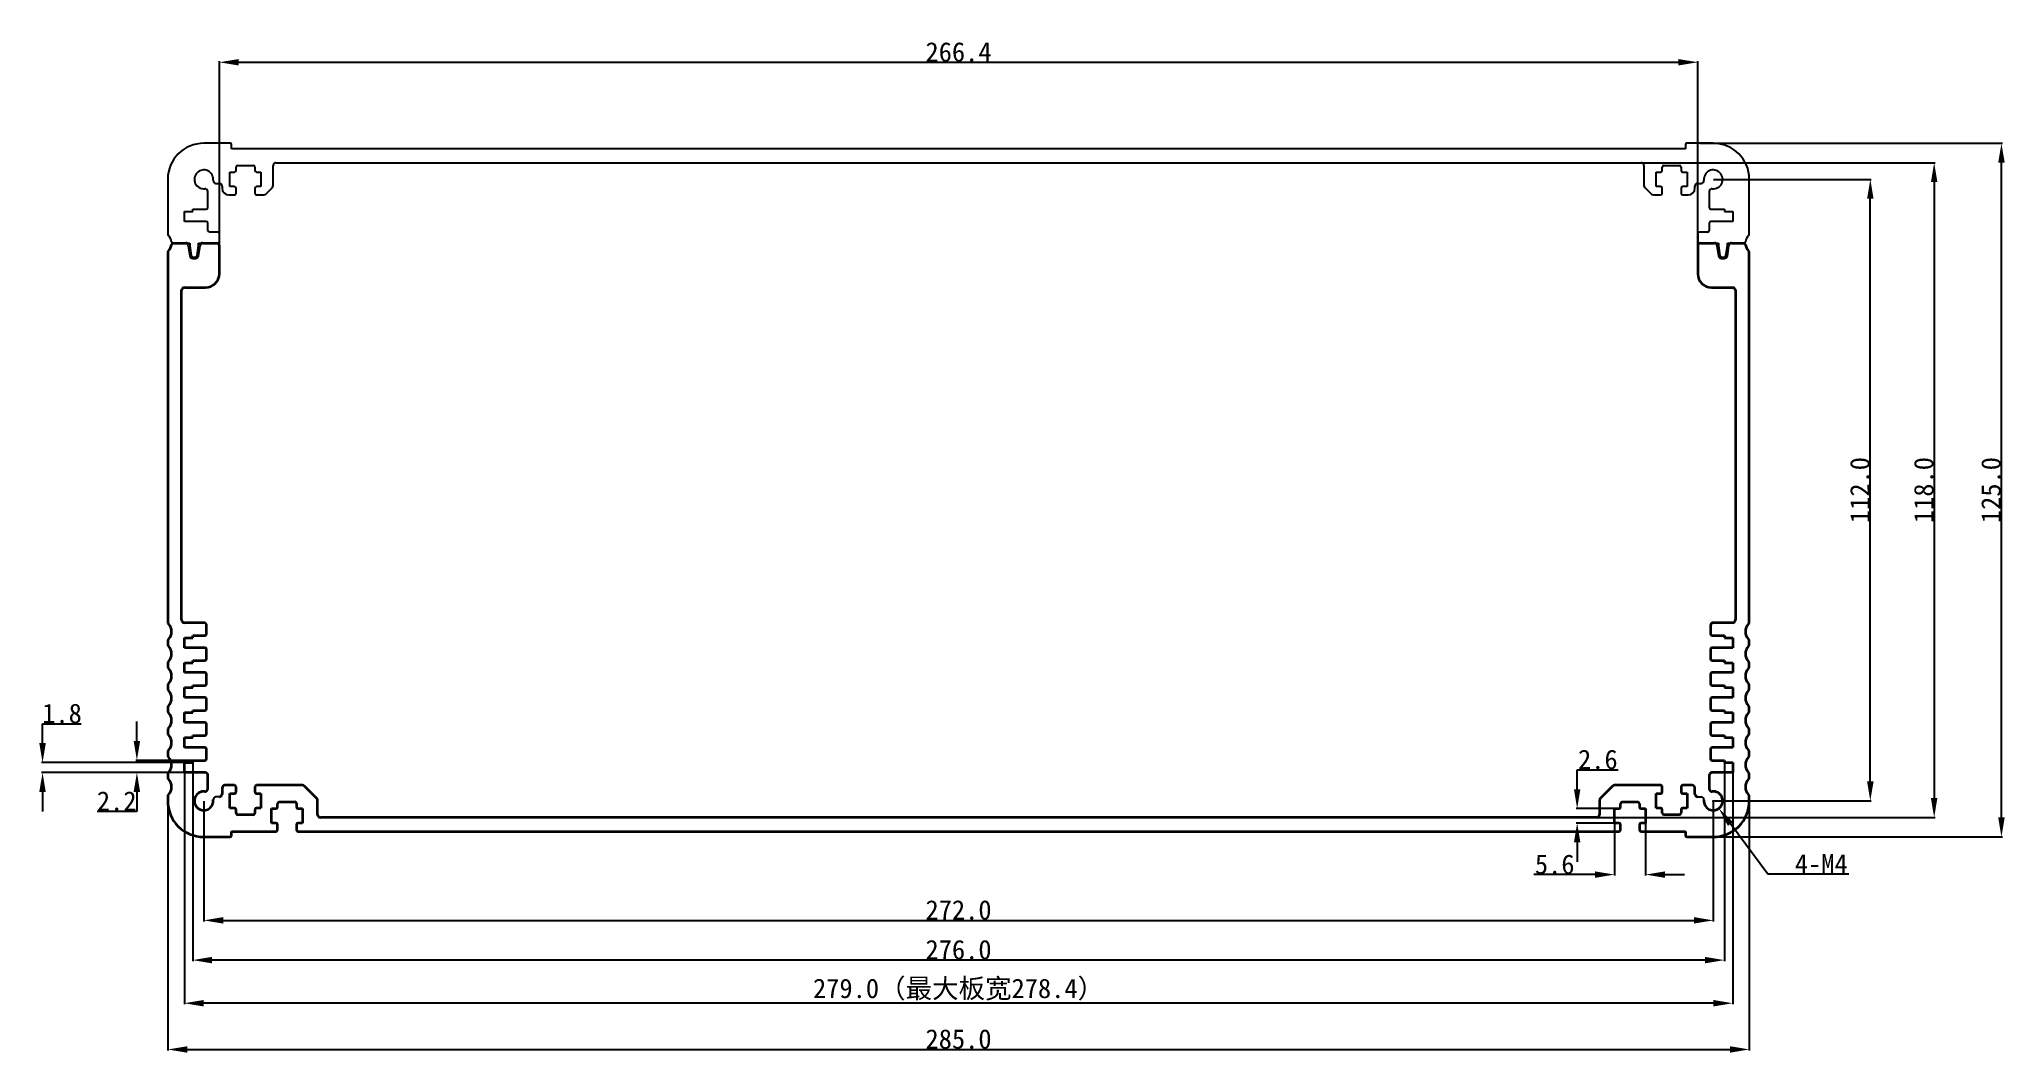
# Model space of a CAD drawing. Header units: inches. Extents: x -23 to 331, y -39 to 144.
import ezdxf

# ---------------------------------------------------------------- set-up
doc = ezdxf.new("R2010")
doc.units = ezdxf.units.IN
doc.header["$MEASUREMENT"] = 0
doc.layers.add('1', color=30, linetype='Continuous')
doc.layers.add('Visible (ISO)', color=7, linetype='Continuous', lineweight=35)
doc.styles.get("Standard").update_dxf_attribs({"font": 'simhei.ttf'})
doc.dimstyles.get("Standard").update_dxf_attribs({"dimtxt": 3.5, "dimasz": 3.5, "dimexe": 0.18, "dimexo": 0.0625, "dimgap": 0.09, "dimtad": 1, "dimtoh": 1, "dimdec": 1, "dimzin": 0, "dimdsep": 46, "dimtxsty": 'Standard', "dimcen": 0.09, "dimclrt": 256, "dimadec": 0, "dimazin": 0, "dimtfac": 1, "dimtdec": 1, "dimtofl": 0, "dimtmove": 0, "dimatfit": 3, "dimfxl": 1, "dimtolj": 1, "dimtzin": 0, "dimarcsym": 0})

# ---------------------------------------------------------------- blocks, each defined once
blk = doc.blocks.new('*D1')
at = {"color": 0, "lineweight": -2}
for p, q in [((0, 6.82), (0, -38.48)), ((285, 6.44), (285, -38.48)), ((3.5, -38.3), (281.5, -38.3))]:
    blk.add_line(p, q, dxfattribs=at)
at = {"color": 0}
for points in [[(3.5, -37.72), (3.5, -38.88), (0, -38.3)], [(281.5, -37.72), (281.5, -38.88), (285, -38.3)]]:
    blk.add_solid(points, dxfattribs=at)
at = {"layer": 'Defpoints', "color": 0}
for p in [(0, 6.88), (285, 6.5), (285, -38.3)]:
    blk.add_point(p, dxfattribs=at)
at = {"insert": (142.5, -36.44), "char_height": 3.5, "attachment_point": 5}
blk.add_mtext('\\A1;285.0', dxfattribs=at)
blk = doc.blocks.new('*D2')
at = {"color": 0, "lineweight": -2}
for p, q in [((276.16, 125), (330.61, 125)), ((330.43, 3.5), (330.43, 121.5)), ((276.21, 0), (330.61, 0))]:
    blk.add_line(p, q, dxfattribs=at)
at = {"color": 0}
for points in [[(329.85, 121.5), (331.02, 121.5), (330.43, 125)], [(329.85, 3.5), (331.02, 3.5), (330.43, 0)]]:
    blk.add_solid(points, dxfattribs=at)
at = {"layer": 'Defpoints', "color": 0}
for p in [(276.1, 125), (330.43, 125), (276.15, 0)]:
    blk.add_point(p, dxfattribs=at)
at = {"insert": (328.57, 62.5), "char_height": 3.5, "attachment_point": 5, "rotation": 90}
blk.add_mtext('\\A1;125.0', dxfattribs=at)
blk = doc.blocks.new('*D3')
at = {"color": 0, "lineweight": -2}
for p, q in [((9.3, 104.06), (9.3, 139.78)), ((12.8, 139.6), (272.2, 139.6)), ((275.7, 103.21), (275.7, 139.78))]:
    blk.add_line(p, q, dxfattribs=at)
at = {"color": 0}
for points in [[(12.8, 140.18), (12.8, 139.01), (9.3, 139.6)], [(272.2, 140.18), (272.2, 139.01), (275.7, 139.6)]]:
    blk.add_solid(points, dxfattribs=at)
at = {"layer": 'Defpoints', "color": 0}
for p in [(275.7, 139.6), (9.3, 104), (275.7, 103.15)]:
    blk.add_point(p, dxfattribs=at)
at = {"insert": (142.5, 141.44), "char_height": 3.5, "attachment_point": 5}
blk.add_mtext('\\A1;266.4', dxfattribs=at)
blk = doc.blocks.new('*D4')
at = {"color": 0, "lineweight": -2}
for p, q in [((195.56, 121.5), (318.49, 121.5)), ((318.31, 118), (318.31, 7)), ((194.23, 3.5), (318.49, 3.5))]:
    blk.add_line(p, q, dxfattribs=at)
at = {"color": 0}
for points in [[(317.72, 118), (318.89, 118), (318.31, 121.5)], [(317.72, 7), (318.89, 7), (318.31, 3.5)]]:
    blk.add_solid(points, dxfattribs=at)
at = {"layer": 'Defpoints', "color": 0}
for p in [(195.5, 121.5), (194.17, 3.5), (318.31, 3.5)]:
    blk.add_point(p, dxfattribs=at)
at = {"insert": (316.45, 62.5), "char_height": 3.5, "attachment_point": 5, "rotation": 90}
blk.add_mtext('\\A1;118.0', dxfattribs=at)
blk = doc.blocks.new('*D5')
at = {"layer": '1', "color": 0, "lineweight": -2}
for p, q in [((3, 11.54), (3, -30.15)), ((282, 11.54), (282, -30.15)), ((278.5, -29.97), (6.5, -29.97))]:
    blk.add_line(p, q, dxfattribs=at)
at = {"layer": '1', "color": 0}
for points in [[(6.5, -29.38), (6.5, -30.55), (3, -29.97)], [(278.5, -29.38), (278.5, -30.55), (282, -29.97)]]:
    blk.add_solid(points, dxfattribs=at)
at = {"layer": 'Defpoints', "color": 0}
for p in [(3, 11.6), (282, 11.6), (3, -29.97)]:
    blk.add_point(p, dxfattribs=at)
at = {"layer": '1', "insert": (142.5, -27.52), "char_height": 3.5, "attachment_point": 5}
blk.add_mtext('\\A1;279.0（最大板宽278.4）', dxfattribs=at)
blk = doc.blocks.new('*D6')
at = {"color": 0, "lineweight": -2}
for p, q in [((4.5, 13.54), (4.5, -22.38)), ((280.5, 13.74), (280.5, -22.38)), ((277, -22.2), (8, -22.2))]:
    blk.add_line(p, q, dxfattribs=at)
at = {"color": 0}
for points in [[(8, -21.62), (8, -22.78), (4.5, -22.2)], [(277, -21.62), (277, -22.78), (280.5, -22.2)]]:
    blk.add_solid(points, dxfattribs=at)
at = {"layer": 'Defpoints', "color": 0}
for p in [(4.5, 13.6), (280.5, 13.8), (4.5, -22.2)]:
    blk.add_point(p, dxfattribs=at)
at = {"insert": (142.5, -20.34), "char_height": 3.5, "attachment_point": 5}
blk.add_mtext('\\A1;276.0', dxfattribs=at)
blk = doc.blocks.new('*D7')
at = {"color": 0, "lineweight": -2}
for p, q in [((-22.56, 16.9), (-22.56, 20.4)), ((-22.56, 20.4), (-15.63, 20.4)), ((2.94, 13.4), (-22.74, 13.4)), ((2.94, 11.6), (-22.74, 11.6)), ((-22.56, 8.1), (-22.56, 4.6))]:
    blk.add_line(p, q, dxfattribs=at)
at = {"color": 0}
for points in [[(-23.15, 16.9), (-21.98, 16.9), (-22.56, 13.4)], [(-23.15, 8.1), (-21.98, 8.1), (-22.56, 11.6)]]:
    blk.add_solid(points, dxfattribs=at)
at = {"layer": 'Defpoints', "color": 0}
for p in [(-22.56, 13.4), (3, 13.4), (3, 11.6)]:
    blk.add_point(p, dxfattribs=at)
at = {"insert": (-19.05, 22.24), "char_height": 3.5, "attachment_point": 5}
blk.add_mtext('\\A1;1.8', dxfattribs=at)
blk = doc.blocks.new('*D8')
at = {"color": 0, "lineweight": -2}
for p, q in [((-5.56, 17.3), (-5.56, 20.8)), ((4.44, 13.8), (-5.74, 13.8)), ((2.94, 11.6), (-5.74, 11.6)), ((-5.56, 8.1), (-5.56, 4.6)), ((-5.56, 4.6), (-12.75, 4.6))]:
    blk.add_line(p, q, dxfattribs=at)
at = {"color": 0}
for points in [[(-6.15, 17.3), (-4.98, 17.3), (-5.56, 13.8)], [(-6.15, 8.1), (-4.98, 8.1), (-5.56, 11.6)]]:
    blk.add_solid(points, dxfattribs=at)
at = {"layer": 'Defpoints', "color": 0}
for p in [(-5.56, 11.6), (3, 11.6), (4.5, 13.8)]:
    blk.add_point(p, dxfattribs=at)
at = {"insert": (-9.2, 6.44), "char_height": 3.5, "attachment_point": 5}
blk.add_mtext('\\A1;2.2', dxfattribs=at)
blk = doc.blocks.new('*D9')
at = {"color": 0, "lineweight": -2}
for p, q in [((253.98, 8.6), (253.98, 12.1)), ((253.98, 12.1), (261.34, 12.1)), ((260.64, 5.1), (253.8, 5.1)), ((260.64, 2.5), (253.8, 2.5)), ((253.98, -1), (253.98, -4.5))]:
    blk.add_line(p, q, dxfattribs=at)
at = {"color": 0}
for points in [[(253.39, 8.6), (254.56, 8.6), (253.98, 5.1)], [(253.39, -1), (254.56, -1), (253.98, 2.5)]]:
    blk.add_solid(points, dxfattribs=at)
at = {"layer": 'Defpoints', "color": 0}
for p in [(253.98, 5.1), (260.7, 5.1), (260.7, 2.5)]:
    blk.add_point(p, dxfattribs=at)
at = {"insert": (257.7, 13.94), "char_height": 3.5, "attachment_point": 5}
blk.add_mtext('\\A1;2.6', dxfattribs=at)
blk = doc.blocks.new('*D10')
at = {"color": 0, "lineweight": -2}
for p, q in [((260.7, 2.44), (260.7, -6.97)), ((266.3, 2.44), (266.3, -6.97)), ((257.2, -6.79), (246.17, -6.79)), ((269.8, -6.79), (273.3, -6.79))]:
    blk.add_line(p, q, dxfattribs=at)
at = {"color": 0}
for points in [[(257.2, -6.21), (257.2, -7.37), (260.7, -6.79)], [(269.8, -6.21), (269.8, -7.37), (266.3, -6.79)]]:
    blk.add_solid(points, dxfattribs=at)
at = {"layer": 'Defpoints', "color": 0}
for p in [(260.7, 2.5), (266.3, 2.5), (260.7, -6.79)]:
    blk.add_point(p, dxfattribs=at)
at = {"insert": (249.93, -4.95), "char_height": 3.5, "attachment_point": 5}
blk.add_mtext('\\A1;5.6', dxfattribs=at)
blk = doc.blocks.new('*D11')
at = {"color": 0, "lineweight": -2}
for p, q in [((278.41, 6.5), (278.59, 6.5)), ((278.5, 6.41), (278.5, 6.59)), ((288.31, -6.69), (281.6, 2.33)), ((302.92, -6.69), (288.31, -6.69))]:
    blk.add_line(p, q, dxfattribs=at)
at = {"color": 0}
blk.add_solid([(282.07, 2.68), (281.14, 1.98), (279.51, 5.14)], dxfattribs=at)
at = {"layer": 'Defpoints', "color": 0}
for p in [(278.5, 6.5), (279.51, 5.14)]:
    blk.add_point(p, dxfattribs=at)
at = {"insert": (297.97, -4.85), "char_height": 3.5, "attachment_point": 5}
blk.add_mtext('\\A1;4-M4', dxfattribs=at)
blk = doc.blocks.new('*D12')
at = {"color": 0, "lineweight": -2}
for p, q in [((6.5, 6.44), (6.5, -15.22)), ((278.5, 6.44), (278.5, -15.22)), ((10, -15.04), (275, -15.04))]:
    blk.add_line(p, q, dxfattribs=at)
at = {"color": 0}
for points in [[(10, -14.45), (10, -15.62), (6.5, -15.04)], [(275, -14.45), (275, -15.62), (278.5, -15.04)]]:
    blk.add_solid(points, dxfattribs=at)
at = {"layer": 'Defpoints', "color": 0}
for p in [(6.5, 6.5), (278.5, 6.5), (278.5, -15.04)]:
    blk.add_point(p, dxfattribs=at)
at = {"insert": (142.5, -13.18), "char_height": 3.5, "attachment_point": 5}
blk.add_mtext('\\A1;272.0', dxfattribs=at)
blk = doc.blocks.new('*D13')
at = {"color": 0, "lineweight": -2}
for p, q in [((278.56, 118.5), (306.98, 118.5)), ((306.8, 10), (306.8, 115)), ((278.56, 6.5), (306.98, 6.5))]:
    blk.add_line(p, q, dxfattribs=at)
at = {"color": 0}
for points in [[(306.22, 115), (307.39, 115), (306.8, 118.5)], [(306.22, 10), (307.39, 10), (306.8, 6.5)]]:
    blk.add_solid(points, dxfattribs=at)
at = {"layer": 'Defpoints', "color": 0}
for p in [(278.5, 118.5), (306.8, 118.5), (278.5, 6.5)]:
    blk.add_point(p, dxfattribs=at)
at = {"insert": (304.94, 62.5), "char_height": 3.5, "attachment_point": 5, "rotation": 90}
blk.add_mtext('\\A1;112.0', dxfattribs=at)

msp = doc.modelspace()

# ---------------------------------------------------------------- linework, layer by layer
for p, q in [((11.3, 125), (6.5, 125)), ((11.5, 124), (11.5, 124.8)), ((273.5, 124), (11.5, 124)), ((273.5, 124.8), (273.5, 124)), ((278.5, 125), (273.7, 125)), ((12.3, 120.1), (12.3, 120.7)), ((12.6, 121), (15.4, 121)), ((15.7, 120.7), (15.7, 120.1)), ((19, 117.41), (19, 121)), ((19.5, 121.5), (265.5, 121.5)), ((266, 121), (266, 117.41)), ((269.3, 120.1), (269.3, 120.7)), ((269.6, 121), (272.4, 121)), ((272.7, 120.7), (272.7, 120.1)), ((0, 118.5), (0, 108.73)), ((8.69, 117.77), (9.3, 117.77)), ((9.8, 117.27), (9.8, 116.9)), ((11.2, 117.2), (11.2, 119.8)), ((11.2, 119.8), (12, 119.8)), ((12, 117.2), (11.2, 117.2)), ((12.3, 116), (12.3, 116.9)), ((15.7, 116.9), (15.7, 116)), ((16, 119.8), (16.8, 119.8)), ((16.8, 117.2), (16, 117.2)), ((16.8, 119.8), (16.8, 117.2)), ((17.65, 115.85), (18.85, 117.05)), ((266.15, 117.05), (267.35, 115.85)), ((268.2, 117.2), (268.2, 119.8)), ((268.2, 119.8), (269, 119.8)), ((269, 117.2), (268.2, 117.2)), ((269.3, 116), (269.3, 116.9)), ((272.7, 116.9), (272.7, 116)), ((273, 119.8), (273.8, 119.8)), ((273.8, 117.2), (273, 117.2)), ((273.8, 119.8), (273.8, 117.2)), ((275.2, 116.9), (275.2, 117.27)), ((275.7, 117.77), (275.71, 117.77)), ((275.71, 117.77), (276.31, 117.77)), ((285, 108.73), (285, 118.5)), ((7.23, 113.4), (7.23, 116.31)), ((11, 115.7), (12, 115.7)), ((16, 115.7), (17.29, 115.7)), ((267.71, 115.7), (269, 115.7)), ((273, 115.7), (274, 115.7)), ((277.77, 116.31), (277.77, 113.4)), ((3, 110.9), (3, 112.7)), ((3, 112.7), (4.5, 112.7)), ((6.93, 110.9), (3, 110.9)), ((4.5, 112.7), (4.5, 113.1)), ((4.5, 113.1), (6.93, 113.1)), ((7.23, 109.3), (7.23, 110.6)), ((277.77, 110.6), (277.77, 109.3)), ((278.07, 113.1), (280.5, 113.1)), ((282, 110.9), (278.07, 110.9)), ((280.5, 113.1), (280.5, 112.7)), ((280.5, 112.7), (282, 112.7)), ((282, 112.7), (282, 110.9)), ((0.98, 107), (3.95, 107)), ((3.95, 107), (3.95, 106.5)), ((3.95, 106.5), (4.21, 104.76)), ((5.29, 104.76), (5.55, 106.5)), ((5.55, 106.5), (5.55, 107)), ((5.55, 107), (9, 107)), ((9, 109), (7.53, 109)), ((9.3, 107.3), (9.3, 108.7)), ((275.7, 108.7), (275.7, 107.3)), ((277.47, 109), (276, 109)), ((276, 107), (279.45, 107)), ((279.45, 107), (279.45, 106.5)), ((279.45, 106.5), (279.71, 104.76)), ((280.79, 104.76), (281.05, 106.5)), ((281.05, 106.5), (281.05, 107)), ((281.05, 107), (284.02, 107)), ((4.51, 104.5), (4.99, 104.5)), ((280.01, 104.5), (280.49, 104.5)), ((9.3, 7.23), (8.69, 7.23)), ((275.7, 7.23), (276.31, 7.23))]:
    msp.add_line(p, q)
for centre, radius, start, end in [((6.5, 118.5), 6.5, 90, 180), ((11.3, 124.8), 0.2, 0, 90), ((273.7, 124.8), 0.2, 90, 180), ((278.5, 118.5), 6.5, 360, 90), ((12.6, 120.7), 0.3, 90, 180), ((15.4, 120.7), 0.3, 360, 90), ((19.5, 121), 0.5, 90, 180), ((265.5, 121), 0.5, 0, 90), ((269.6, 120.7), 0.3, 90, 180), ((272.4, 120.7), 0.3, 0, 90), ((6.5, 118.5), 1.7, 353.9969, 275.9899), ((8.69, 118.27), 0.5, 173.9969, 270), ((9.3, 117.27), 0.5, 0.0006, 90), ((11, 116.9), 1.2, 180.0006, 270), ((12, 120.1), 0.3, 270, 360), ((12, 116.9), 0.3, 360, 90), ((16, 120.1), 0.3, 180, 270), ((16, 116.9), 0.3, 90, 180), ((18.5, 117.41), 0.5, 315, 360), ((266.5, 117.41), 0.5, 180, 225), ((269, 120.1), 0.3, 270, 0), ((269, 116.9), 0.3, 360, 90), ((273, 120.1), 0.3, 180, 270), ((273, 116.9), 0.3, 90, 180), ((274, 116.9), 1.2, 270, 359.9994), ((275.7, 117.27), 0.5, 90, 179.9994), ((276.31, 118.27), 0.5, 270, 6.0031), ((278.5, 118.5), 1.7, 264.0101, 186.0031), ((6.73, 116.31), 0.5, 0.0481, 95.9899), ((6.93, 113.4), 0.3, 270, 360), ((12, 116), 0.3, 270, 360), ((16, 116), 0.3, 180, 270), ((17.29, 116.2), 0.5, 270, 315), ((267.71, 116.2), 0.5, 225, 270), ((269, 116), 0.3, 270, 0), ((273, 116), 0.3, 180, 270), ((278.27, 116.31), 0.5, 84.0101, 179.9519), ((278.07, 113.4), 0.3, 180, 270), ((6.93, 110.6), 0.3, 360, 90), ((278.07, 110.6), 0.3, 90, 180), ((0.5, 108.73), 0.5, 180, 223.9455), ((-1.3, 107), 2, 7.4947, 43.9455), ((0.98, 107.3), 0.3, 187.4947, 270), ((7.53, 109.3), 0.3, 180, 270), ((9, 108.7), 0.3, 360, 90), ((9, 107.3), 0.3, 270, 360), ((276, 108.7), 0.3, 90, 180), ((276, 107.3), 0.3, 180, 270), ((277.47, 109.3), 0.3, 270, 360), ((284.02, 107.3), 0.3, 270, 352.5053), ((286.3, 107), 2, 136.0545, 172.5053), ((284.5, 108.73), 0.5, 316.0545, 0), ((4.51, 104.8), 0.3, 188.5308, 270), ((4.99, 104.8), 0.3, 270, 351.4692), ((280.01, 104.8), 0.3, 188.5308, 270), ((280.49, 104.8), 0.3, 270, 351.4692), ((8.69, 6.73), 0.5, 90, 186.0031), ((276.31, 6.73), 0.5, 353.9969, 90)]:
    msp.add_arc(centre, radius, start, end)
at = {"layer": 'Visible (ISO)'}
for p, q in [((0.98, 107), (3.24, 107)), ((3.74, 106.57), (4.01, 104.73)), ((5.49, 104.73), (5.76, 106.57)), ((6.26, 107), (8.8, 107)), ((9.3, 101.5), (9.3, 106.5)), ((275.7, 106.5), (275.7, 101.5)), ((276.2, 107), (278.74, 107)), ((279.23, 106.57), (279.51, 104.73)), ((280.98, 104.73), (281.26, 106.57)), ((281.76, 107), (284.02, 107)), ((0, 105.27), (0, 38.73)), ((4.51, 104.3), (4.99, 104.3)), ((280.01, 104.3), (280.49, 104.3)), ((285, 38.73), (285, 105.27)), ((2.5, 39.1), (2.5, 98.5)), ((3, 99), (6.8, 99)), ((278.2, 99), (282, 99)), ((282.5, 98.5), (282.5, 39.1)), ((6.5, 38.6), (3, 38.6)), ((3, 34.1), (3, 35.9)), ((3, 35.9), (4.5, 35.9)), ((4.5, 35.9), (4.5, 36.3)), ((4.5, 36.3), (6.7, 36.3)), ((7, 36.6), (7, 38.1)), ((278, 38.1), (278, 36.6)), ((278.3, 36.3), (280.5, 36.3)), ((282, 38.6), (278.5, 38.6)), ((280.5, 36.3), (280.5, 35.9)), ((280.5, 35.9), (282, 35.9)), ((282, 35.9), (282, 34.1)), ((0, 35.27), (0, 34.73)), ((6.7, 34.1), (3, 34.1)), ((7, 32.1), (7, 33.8)), ((278, 33.8), (278, 32.1)), ((282, 34.1), (278.3, 34.1)), ((285, 34.73), (285, 35.27)), ((0, 31.27), (0, 30.73)), ((3, 29.6), (3, 31.4)), ((3, 31.4), (4.5, 31.4)), ((6.7, 29.6), (3, 29.6)), ((4.5, 31.4), (4.5, 31.8)), ((4.5, 31.8), (6.7, 31.8)), ((7, 27.6), (7, 29.3)), ((278, 29.3), (278, 27.6)), ((278.3, 31.8), (280.5, 31.8)), ((282, 29.6), (278.3, 29.6)), ((280.5, 31.8), (280.5, 31.4)), ((280.5, 31.4), (282, 31.4)), ((282, 31.4), (282, 29.6)), ((285, 30.73), (285, 31.27)), ((0, 27.27), (0, 26.73)), ((3, 25.1), (3, 26.9)), ((3, 26.9), (4.5, 26.9)), ((6.7, 25.1), (3, 25.1)), ((4.5, 26.9), (4.5, 27.3)), ((4.5, 27.3), (6.7, 27.3)), ((7, 23.1), (7, 24.8)), ((278, 24.8), (278, 23.1)), ((278.3, 27.3), (280.5, 27.3)), ((282, 25.1), (278.3, 25.1)), ((280.5, 27.3), (280.5, 26.9)), ((280.5, 26.9), (282, 26.9)), ((282, 26.9), (282, 25.1)), ((285, 26.73), (285, 27.27)), ((0, 23.27), (0, 22.73)), ((3, 20.6), (3, 22.4)), ((3, 22.4), (4.5, 22.4)), ((4.5, 22.4), (4.5, 22.8)), ((4.5, 22.8), (6.7, 22.8)), ((278.3, 22.8), (280.5, 22.8)), ((280.5, 22.8), (280.5, 22.4)), ((280.5, 22.4), (282, 22.4)), ((282, 22.4), (282, 20.6)), ((285, 22.73), (285, 23.27)), ((0, 19.27), (0, 18.73)), ((6.7, 20.6), (3, 20.6)), ((3, 16.1), (3, 17.9)), ((3, 17.9), (4.5, 17.9)), ((4.5, 17.9), (4.5, 18.3)), ((4.5, 18.3), (6.7, 18.3)), ((7, 18.6), (7, 20.3)), ((278, 20.3), (278, 18.6)), ((282, 20.6), (278.3, 20.6)), ((278.3, 18.3), (280.5, 18.3)), ((280.5, 18.3), (280.5, 17.9)), ((280.5, 17.9), (282, 17.9)), ((282, 17.9), (282, 16.1)), ((285, 18.73), (285, 19.27)), ((0, 15.27), (0, 14.73)), ((6.7, 16.1), (3, 16.1)), ((7, 14.1), (7, 15.8)), ((278, 15.8), (278, 14.1)), ((282, 16.1), (278.3, 16.1)), ((285, 14.73), (285, 15.27)), ((0, 11.27), (0, 10.73)), ((3, 11.6), (3, 13.4)), ((3, 13.4), (4.5, 13.4)), ((6.73, 11.6), (3, 11.6)), ((4.5, 13.4), (4.5, 13.8)), ((4.5, 13.8), (6.7, 13.8)), ((7.23, 8.69), (7.23, 11.1)), ((277.77, 11.1), (277.77, 8.69)), ((282, 11.6), (278.27, 11.6)), ((278.3, 13.8), (280.5, 13.8)), ((280.5, 13.8), (280.5, 13.4)), ((280.5, 13.4), (282, 13.4)), ((282, 13.4), (282, 11.6)), ((285, 10.73), (285, 11.27)), ((0, 7.27), (0, 6.5)), ((9.8, 8.8), (9.8, 7.73)), ((12, 9.3), (10.3, 9.3)), ((11.2, 5.2), (11.2, 7.8)), ((11.2, 7.8), (12, 7.8)), ((12.3, 8.1), (12.3, 9)), ((15.7, 9), (15.7, 8.1)), ((24.29, 9.3), (16, 9.3)), ((16, 7.8), (16.8, 7.8)), ((16.8, 7.8), (16.8, 5.2)), ((26.85, 6.95), (24.65, 9.15)), ((260.35, 9.15), (258.15, 6.95)), ((269, 9.3), (260.71, 9.3)), ((268.2, 5.2), (268.2, 7.8)), ((268.2, 7.8), (269, 7.8)), ((269.3, 8.1), (269.3, 9)), ((272.7, 9), (272.7, 8.1)), ((274.7, 9.3), (273, 9.3)), ((273, 7.8), (273.8, 7.8)), ((273.8, 7.8), (273.8, 5.2)), ((275.2, 7.73), (275.2, 8.8)), ((275.71, 7.23), (275.7, 7.23)), ((285, 6.5), (285, 7.27)), ((12, 5.2), (11.2, 5.2)), ((12.3, 4.3), (12.3, 4.9)), ((15.4, 4), (12.6, 4)), ((15.7, 4.9), (15.7, 4.3)), ((16.8, 5.2), (16, 5.2)), ((18.7, 2.5), (18.7, 5.1)), ((18.7, 5.1), (19.5, 5.1)), ((19.8, 5.4), (19.8, 6)), ((20.1, 6.3), (22.9, 6.3)), ((23.2, 6), (23.2, 5.4)), ((23.5, 5.1), (24.3, 5.1)), ((24.3, 5.1), (24.3, 2.5)), ((27, 4), (27, 6.59)), ((258, 6.59), (258, 4)), ((260.7, 2.5), (260.7, 5.1)), ((260.7, 5.1), (261.5, 5.1)), ((261.8, 5.4), (261.8, 6)), ((262.1, 6.3), (264.9, 6.3)), ((265.2, 6), (265.2, 5.4)), ((265.5, 5.1), (266.3, 5.1)), ((266.3, 5.1), (266.3, 2.5)), ((269, 5.2), (268.2, 5.2)), ((269.3, 4.3), (269.3, 4.9)), ((272.4, 4), (269.6, 4)), ((272.7, 4.9), (272.7, 4.3)), ((273.8, 5.2), (273, 5.2)), ((6.5, 0), (11.2, 0)), ((11.5, 0.3), (11.5, 1)), ((11.5, 1), (19.5, 1)), ((19.5, 2.5), (18.7, 2.5)), ((19.8, 1.3), (19.8, 2.2)), ((23.2, 2.2), (23.2, 1.3)), ((24.3, 2.5), (23.5, 2.5)), ((23.5, 1), (261.5, 1)), ((257.5, 3.5), (27.5, 3.5)), ((261.5, 2.5), (260.7, 2.5)), ((261.8, 1.3), (261.8, 2.2)), ((265.2, 2.2), (265.2, 1.3)), ((266.3, 2.5), (265.5, 2.5)), ((265.5, 1), (273.5, 1)), ((273.5, 1), (273.5, 0.3)), ((273.8, 0), (278.5, 0))]:
    msp.add_line(p, q, dxfattribs=at)
for centre, radius, start, end in [((-1.3, 107), 2, 316.0545, 352.5053), ((0.98, 106.7), 0.3, 90, 172.5053), ((3.24, 106.5), 0.5, 8.5308, 90), ((6.26, 106.5), 0.5, 90, 171.4692), ((8.8, 106.5), 0.5, 360, 90), ((276.2, 106.5), 0.5, 90, 180), ((278.74, 106.5), 0.5, 8.5308, 90), ((281.76, 106.5), 0.5, 90, 171.4692), ((284.02, 106.7), 0.3, 7.4947, 90), ((286.3, 107), 2, 187.4947, 223.9455), ((0.5, 105.27), 0.5, 136.0545, 180), ((4.51, 104.8), 0.5, 188.5308, 270), ((4.99, 104.8), 0.5, 270, 351.4692), ((280.01, 104.8), 0.5, 188.5308, 270), ((280.49, 104.8), 0.5, 270, 351.4692), ((284.5, 105.27), 0.5, 0, 43.9455), ((6.8, 101.5), 2.5, 270, 360), ((278.2, 101.5), 2.5, 180, 270), ((3, 98.5), 0.5, 90, 180), ((282, 98.5), 0.5, 360, 90), ((3, 39.1), 0.5, 180, 270), ((282, 39.1), 0.5, 270, 0), ((0.5, 38.73), 0.5, 180, 223.9455), ((0.5, 35.27), 0.5, 136.0545, 180), ((-1.3, 37), 2, 316.0545, 43.9455), ((6.5, 38.1), 0.5, 0, 90), ((6.7, 36.6), 0.3, 270, 360), ((278.5, 38.1), 0.5, 90, 180), ((278.3, 36.6), 0.3, 180, 270), ((286.3, 37), 2, 136.0545, 223.9455), ((284.5, 38.73), 0.5, 316.0545, 360), ((284.5, 35.27), 0.5, 360, 43.9455), ((0.5, 34.73), 0.5, 180, 223.9455), ((-1.3, 33), 2, 316.0545, 43.9455), ((6.7, 33.8), 0.3, 360, 90), ((6.7, 32.1), 0.3, 270, 360), ((278.3, 33.8), 0.3, 90, 180), ((278.3, 32.1), 0.3, 180, 270), ((286.3, 33), 2, 136.0545, 223.9455), ((284.5, 34.73), 0.5, 316.0545, 0), ((0.5, 31.27), 0.5, 136.0545, 180), ((0.5, 30.73), 0.5, 180, 223.9455), ((-1.3, 29), 2, 316.0545, 43.9455), ((6.7, 29.3), 0.3, 0, 90), ((278.3, 29.3), 0.3, 90, 180), ((286.3, 29), 2, 136.0545, 223.9455), ((284.5, 31.27), 0.5, 360, 43.9455), ((284.5, 30.73), 0.5, 316.0545, 0), ((0.5, 27.27), 0.5, 136.0545, 180), ((0.5, 26.73), 0.5, 180, 223.9455), ((-1.3, 25), 2, 316.0545, 43.9455), ((6.7, 27.6), 0.3, 270, 360), ((6.7, 24.8), 0.3, 360, 90), ((278.3, 27.6), 0.3, 180, 270), ((278.3, 24.8), 0.3, 90, 180), ((286.3, 25), 2, 136.0545, 223.9455), ((284.5, 27.27), 0.5, 0, 43.9455), ((284.5, 26.73), 0.5, 316.0545, 0), ((0.5, 23.27), 0.5, 136.0545, 180), ((0.5, 22.73), 0.5, 180, 223.9455), ((-1.3, 21), 2, 316.0545, 43.9455), ((6.7, 23.1), 0.3, 270, 360), ((278.3, 23.1), 0.3, 180, 270), ((286.3, 21), 2, 136.0545, 223.9455), ((284.5, 23.27), 0.5, 0, 43.9455), ((284.5, 22.73), 0.5, 316.0545, 0), ((0.5, 19.27), 0.5, 136.0545, 180), ((0.5, 18.73), 0.5, 180, 223.9455), ((-1.3, 17), 2, 316.0545, 43.9455), ((6.7, 20.3), 0.3, 0, 90), ((6.7, 18.6), 0.3, 270, 360), ((278.3, 20.3), 0.3, 90, 180), ((278.3, 18.6), 0.3, 180, 270), ((286.3, 17), 2, 136.0545, 223.9455), ((284.5, 19.27), 0.5, 0, 43.9455), ((284.5, 18.73), 0.5, 316.0545, 0), ((0.5, 15.27), 0.5, 136.0545, 180), ((0.5, 14.73), 0.5, 180, 223.9455), ((-1.3, 13), 2, 316.0545, 43.9455), ((6.7, 15.8), 0.3, 0, 90), ((278.3, 15.8), 0.3, 90, 180), ((286.3, 13), 2, 136.0545, 223.9455), ((284.5, 15.27), 0.5, 0, 43.9455), ((284.5, 14.73), 0.5, 316.0545, 0), ((0.5, 11.27), 0.5, 136.0545, 180), ((0.5, 10.73), 0.5, 180, 223.9455), ((6.7, 14.1), 0.3, 270, 360), ((6.73, 11.1), 0.5, 359.9517, 90), ((278.27, 11.1), 0.5, 90, 180.0483), ((278.3, 14.1), 0.3, 180, 270), ((284.5, 11.27), 0.5, 0, 43.9455), ((284.5, 10.73), 0.5, 316.0545, 360), ((0.5, 7.27), 0.5, 136.0545, 180), ((-1.3, 9), 2, 316.0545, 43.9455), ((6.5, 6.5), 1.7, 83.9461, 6.0031), ((6.73, 8.69), 0.5, 263.9461, 360), ((9.3, 7.73), 0.5, 270, 360), ((10.3, 8.8), 0.5, 90, 180), ((12, 9), 0.3, 360, 90), ((12, 8.1), 0.3, 270, 0), ((16, 9), 0.3, 90, 180), ((16, 8.1), 0.3, 180, 270), ((24.29, 8.8), 0.5, 45, 90), ((260.71, 8.8), 0.5, 90, 135), ((269, 9), 0.3, 360, 90), ((269, 8.1), 0.3, 270, 360), ((273, 9), 0.3, 90, 180), ((273, 8.1), 0.3, 180, 270), ((274.7, 8.8), 0.5, 0, 90), ((275.7, 7.73), 0.5, 180, 270), ((278.5, 6.5), 1.7, 173.9969, 95.9896), ((278.27, 8.69), 0.5, 180.0483, 275.9896), ((286.3, 9), 2, 136.0545, 223.9455), ((284.5, 7.27), 0.5, 0, 43.9455), ((6.5, 6.5), 6.5, 180, 269.9908), ((12, 4.9), 0.3, 0, 90), ((12.6, 4.3), 0.3, 180, 270), ((15.4, 4.3), 0.3, 270, 0), ((16, 4.9), 0.3, 90, 180), ((19.5, 5.4), 0.3, 270, 0), ((20.1, 6), 0.3, 90, 180), ((22.9, 6), 0.3, 0, 90), ((23.5, 5.4), 0.3, 180, 270), ((26.5, 6.59), 0.5, 0, 45), ((27.5, 4), 0.5, 180, 270), ((257.5, 4), 0.5, 270, 0), ((258.5, 6.59), 0.5, 135, 180), ((261.5, 5.4), 0.3, 270, 360), ((262.1, 6), 0.3, 90, 180), ((264.9, 6), 0.3, 360, 90), ((265.5, 5.4), 0.3, 180, 270), ((269, 4.9), 0.3, 360, 90), ((269.6, 4.3), 0.3, 180, 270), ((272.4, 4.3), 0.3, 270, 0), ((273, 4.9), 0.3, 90, 180), ((278.5, 6.5), 6.5, 270, 360), ((11.2, 0.3), 0.3, 270, 0), ((19.5, 2.2), 0.3, 0, 90), ((19.5, 1.3), 0.3, 270, 0), ((23.5, 2.2), 0.3, 90, 180), ((23.5, 1.3), 0.3, 180, 270), ((261.5, 2.2), 0.3, 360, 90), ((261.5, 1.3), 0.3, 270, 360), ((265.5, 2.2), 0.3, 90, 180), ((265.5, 1.3), 0.3, 180, 270), ((273.8, 0.3), 0.3, 180, 270)]:
    msp.add_arc(centre, radius, start, end, dxfattribs=at)

# ---------------------------------------------------------------- dimensions: what is measured, and where the dimension line sits
for base, p1, p2, picture, middle in [((275.7, 139.6), (9.3, 104), (275.7, 103.15), '*D3', (142.5, 139.6)), ((4.5, -22.2), (280.5, 13.8), (4.5, 13.6), '*D6', (142.5, -22.2)), ((285, -38.3), (0, 6.88), (285, 6.5), '*D1', (142.5, -38.3))]:
    dim = msp.add_linear_dim(base=base, p1=p1, p2=p2, dimstyle='Standard')
    dim.commit()
    dim.dimension.update_dxf_attribs({"geometry": picture, "text_midpoint": middle, "dimtype": 160})
for base, p1, p2, picture, middle in [((330.43, 125), (276.15, 0), (276.1, 125), '*D2', (330.43, 62.5)), ((318.31, 3.5), (195.5, 121.5), (194.17, 3.5), '*D4', (318.31, 62.5))]:
    dim = msp.add_linear_dim(base=base, p1=p1, p2=p2, angle=90, dimstyle='Standard')
    dim.commit()
    dim.dimension.update_dxf_attribs({"geometry": picture, "text_midpoint": middle, "dimtype": 160})
for base, p1, p2, angle, picture, middle in [((306.8, 118.5), (278.5, 6.5), (278.5, 118.5), 90, '*D13', (304.94, 62.5)), ((-22.56, 13.4), (3, 11.6), (3, 13.4), 90, '*D7', (-19.05, 22.24)), ((-5.56, 11.6), (4.5, 13.8), (3, 11.6), 90, '*D8', (-9.2, 6.44)), ((253.98, 5.1), (260.7, 2.5), (260.7, 5.1), 90, '*D9', (257.7, 13.94)), ((260.7, -6.79), (266.3, 2.5), (260.7, 2.5), 360, '*D10', (249.93, -4.95))]:
    dim = msp.add_linear_dim(base=base, p1=p1, p2=p2, angle=angle, dimstyle='Standard')
    dim.commit()
    dim.dimension.update_dxf_attribs({"geometry": picture, "text_midpoint": middle})
dim = msp.add_linear_dim(base=(278.5, -15.04), p1=(6.5, 6.5), p2=(278.5, 6.5), dimstyle='Standard')
dim.commit()
dim.dimension.update_dxf_attribs({"geometry": '*D12', "text_midpoint": (142.5, -13.18)})
dim = msp.add_radius_dim(center=(278.5, 6.5), mpoint=(279.51, 5.14), text='4-M4', dimstyle='Standard')
dim.commit()
dim.dimension.update_dxf_attribs({"geometry": '*D11', "text_midpoint": (297.97, -6.69), "dimtype": 164})
at = {"layer": '1'}
dim = msp.add_linear_dim(base=(3, -29.97), p1=(282, 11.6), p2=(3, 11.6), text='<>（最大板宽278.4）', dimstyle='Standard', dxfattribs=at)
dim.commit()
dim.dimension.update_dxf_attribs({"geometry": '*D5', "text_midpoint": (142.5, -29.97), "dimtype": 160})

doc.saveas('drawing.dxf')
